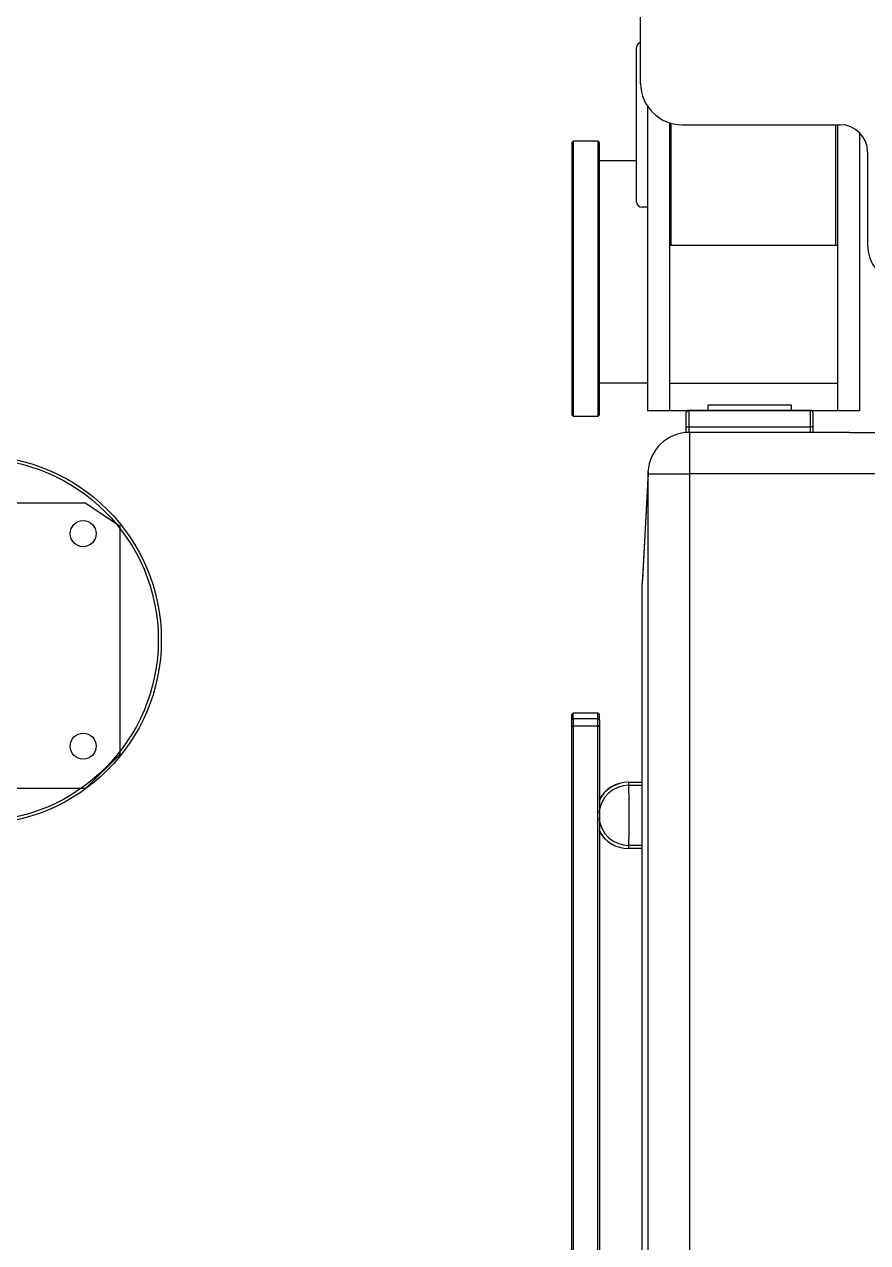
# Model space of a CAD drawing. Extents: x 3485972 to 3601240, y -625657 to -591207.
# Drawn here: x 3494075 to 3494479, y -610019 to -609434 of the extents above; entities that cross this region are included whole.
import ezdxf

# ---------------------------------------------------------------- set-up
doc = ezdxf.new("R2010")
doc.units = 0
doc.header["$LTSCALE"] = 6
doc.header["$MEASUREMENT"] = 0
doc.layers.get('0').update_dxf_attribs({"linetype": 'CONTINUOUS'})
doc.layers.add('medical equipment', color=171, linetype='CONTINUOUS', lineweight=25)

# ---------------------------------------------------------------- blocks, each defined once
blk = doc.blocks.new('A$C45EC780B')
at = {"color": 0, "linetype": 'ByBlock', "ltscale": 25.4, "flags": 128}
for points in [[(54.4, 68.2), (-53.42, 68.2)], [(54.4, 68.2), (71.42, 56.85)], [(71.42, -56.95), (71.42, 56.85)], [(71.42, -56.95), (54.4, -73.97)], [(-53.42, -73.97), (54.4, -73.97)]]:
    blk.add_lwpolyline(points, dxfattribs=at)
at = {"color": 0, "linetype": 'ByBlock', "ltscale": 25.4}
for centre, radius in [((0, 0), 92), ((0, 0), 90.5), ((53.03, 53.03), 6.5), ((53.03, -53.03), 6.5)]:
    blk.add_circle(centre, radius, dxfattribs=at)

msp = doc.modelspace()

# ---------------------------------------------------------------- linework, layer by layer
at = {"layer": 'medical equipment'}
for p, q in [((3494370.32, -609462.21), (3494370.32, -608971.17)), ((3494368.34, -609518.97), (3494368.34, -609445.05)), ((3494373.62, -609473.16), (3494373.62, -609619.29)), ((3494384.18, -609481.1), (3494384.18, -609619.29)), ((3494384.84, -609481.3), (3494384.84, -609539.83)), ((3494390.12, -609482.01), (3494466.02, -609482.01)), ((3494464.04, -609539.83), (3494464.04, -609482.01)), ((3494464.7, -609482.01), (3494464.7, -609619.29)), ((3494475.26, -609485.79), (3494475.26, -609619.29)), ((3494337.98, -609489.93), (3494337.32, -609490.59)), ((3494337.32, -609490.59), (3494337.32, -609621.27)), ((3494337.98, -609489.93), (3494337.98, -609621.93)), ((3494349.86, -609489.93), (3494337.98, -609489.93)), ((3494349.86, -609621.93), (3494349.86, -609489.93)), ((3494350.52, -609490.59), (3494349.86, -609489.93)), ((3494350.52, -609621.27), (3494350.52, -609490.59)), ((3494479.22, -609495.21), (3494479.22, -609539.53)), ((3494350.52, -609499.17), (3494368.34, -609499.17)), ((3494368.34, -609504.06), (3494368.34, -609499.17)), ((3494373.62, -609504.06), (3494373.62, -609606.09)), ((3494373.62, -609521.61), (3494370.98, -609521.61)), ((3494384.18, -609539.83), (3494464.7, -609539.83)), ((3494373.62, -609606.09), (3494350.52, -609606.09)), ((3494384.18, -609606.09), (3494464.7, -609606.09)), ((3494475.26, -609619.29), (3494373.62, -609619.29)), ((3494392.07, -609620.43), (3494392.07, -609627.06)), ((3494393.4, -609619.1), (3494393.4, -609627.06)), ((3494451.78, -609619.1), (3494393.4, -609619.1)), ((3494402.69, -609616.45), (3494442.49, -609616.45)), ((3494402.69, -609619.1), (3494402.69, -609616.45)), ((3494442.49, -609616.45), (3494442.49, -609619.1)), ((3494451.78, -609627.06), (3494451.78, -609619.1)), ((3494453.1, -609627.06), (3494453.1, -609620.43)), ((3494337.32, -609621.27), (3494337.98, -609621.93)), ((3494337.98, -609621.93), (3494349.86, -609621.93)), ((3494349.86, -609621.93), (3494350.52, -609621.27)), ((3494392.07, -609627.06), (3494393.4, -609627.06)), ((3494392.07, -609627.06), (3494392.07, -609629.78)), ((3494393.4, -609627.06), (3494451.78, -609627.06)), ((3494393.4, -609627.06), (3494393.4, -609629.72)), ((3494393.71, -609629.71), (3494393.71, -609649.61)), ((3494470.57, -609629.71), (3494393.71, -609629.71)), ((3494451.78, -609629.71), (3494451.78, -609627.06)), ((3494453.1, -609627.06), (3494451.78, -609627.06)), ((3494453.1, -609629.71), (3494453.1, -609627.06)), ((3494470.57, -609629.71), (3494505.07, -609629.71)), ((3494373.84, -609649.61), (3494371.07, -609702.4)), ((3494373.84, -609648.57), (3494371.12, -609700.31)), ((3494373.84, -609648.57), (3494373.83, -609648.61)), ((3494373.84, -610346.13), (3494373.84, -609649.61)), ((3494373.84, -609649.61), (3494393.71, -609649.61)), ((3494505.07, -609649.61), (3494393.71, -609649.61)), ((3494393.71, -609649.61), (3494393.71, -610346.13)), ((3494371.07, -610346.13), (3494371.07, -609702.4)), ((3494371.12, -609700.31), (3494371.12, -609700.38)), ((3494337.9, -609764.37), (3494337.24, -609765.04)), ((3494337.9, -609764.37), (3494337.24, -609765.04)), ((3494337.24, -609767.54), (3494337.24, -609765.04)), ((3494337.24, -609767.54), (3494337.24, -609765.04)), ((3494337.9, -609766.92), (3494337.9, -609764.37)), ((3494349.84, -609764.37), (3494337.9, -609764.37)), ((3494337.9, -609766.92), (3494337.9, -609764.37)), ((3494349.84, -609764.37), (3494337.9, -609764.37)), ((3494349.84, -609766.92), (3494349.84, -609764.37)), ((3494350.51, -609765.04), (3494349.84, -609764.37)), ((3494349.84, -609766.92), (3494349.84, -609764.37)), ((3494350.51, -609765.04), (3494349.84, -609764.37)), ((3494350.51, -609767.54), (3494350.51, -609765.04)), ((3494350.51, -609767.54), (3494350.51, -609765.04)), ((3494337.9, -609766.92), (3494337.24, -609767.54)), ((3494337.24, -609767.54), (3494337.9, -609766.92)), ((3494337.24, -609770.64), (3494337.24, -609767.54)), ((3494337.24, -609770.64), (3494337.24, -609767.54)), ((3494337.24, -610464.78), (3494337.24, -609770.64)), ((3494337.24, -609770.64), (3494337.9, -609770.64)), ((3494337.24, -610487.79), (3494337.24, -609770.64)), ((3494337.24, -609770.64), (3494337.9, -609770.64)), ((3494337.9, -609766.92), (3494349.84, -609766.92)), ((3494337.9, -609766.92), (3494337.9, -609770.64)), ((3494337.9, -609766.92), (3494349.84, -609766.92)), ((3494337.9, -609766.92), (3494337.9, -609770.64)), ((3494349.84, -609770.64), (3494337.9, -609770.64)), ((3494337.9, -609770.64), (3494337.9, -610464.78)), ((3494349.84, -609770.64), (3494337.9, -609770.64)), ((3494337.9, -609770.64), (3494337.9, -610487.79)), ((3494349.84, -609770.64), (3494349.84, -609766.92)), ((3494350.51, -609767.54), (3494349.84, -609766.92)), ((3494349.84, -609770.64), (3494349.84, -609766.92)), ((3494349.84, -609766.92), (3494350.51, -609767.54)), ((3494349.84, -610464.78), (3494349.84, -609770.64)), ((3494350.51, -609770.64), (3494349.84, -609770.64)), ((3494349.84, -610487.79), (3494349.84, -609770.64)), ((3494349.84, -609770.64), (3494350.51, -609770.64)), ((3494350.51, -609767.54), (3494350.51, -609770.64)), ((3494350.51, -609767.54), (3494350.51, -609770.64)), ((3494350.51, -609770.64), (3494350.51, -610464.78)), ((3494350.51, -609770.64), (3494350.51, -610487.79)), ((3494364.39, -609797.54), (3494364.51, -609797.54)), ((3494364.51, -609797.54), (3494371.07, -609797.54)), ((3494364.64, -609799.04), (3494364.64, -609798.94)), ((3494364.64, -609799.04), (3494371.07, -609799.04)), ((3494364.82, -609813.46), (3494364.82, -609812.96)), ((3494364.51, -609829.38), (3494364.39, -609829.38)), ((3494371.07, -609829.38), (3494364.51, -609829.38)), ((3494364.51, -609829.38), (3494364.51, -609829.38)), ((3494364.64, -609827.88), (3494364.65, -609827.43)), ((3494371.07, -609827.88), (3494364.64, -609827.88))]:
    msp.add_line(p, q, dxfattribs=at)
for centre, radius, start, end in [((3494370.98, -609445.05), 2.64, 104.47751, 180), ((3494390.12, -609462.21), 19.8, 180, 270), ((3494466.02, -609495.21), 13.2, 0, 90), ((3494370.98, -609518.97), 2.64, 180, 270), ((3494499.02, -609539.53), 19.8, 180, 270), ((3494393.4, -609620.43), 1.33, 90, 180), ((3494451.78, -609620.43), 1.33, 0, 90), ((3494393.71, -609649.61), 19.9, 90, 177), ((3494383.81, -609649.09), 9.99, 178.60815, 178.80715), ((3494383.81, -609649.09), 9.99, 178.80532, 179.00433), ((3494383.81, -609649.09), 9.99, 179.00247, 179.2015), ((3494383.82, -609649.1), 9.99, 179.17778, 179.37676), ((3494383.82, -609649.09), 10, 179.41875, 179.61761), ((3494383.82, -609649.09), 10, 179.59394, 179.79292), ((3494383.8, -609649.09), 9.98, 179.81277, 180.01208), ((3494383.83, -609649.1), 10.01, 179.9882, 180.18698), ((3494383.89, -609649.09), 10.07, 180.20788, 180.40542), ((3494383.82, -609649.1), 9.99, 180.38174, 180.58094), ((3494383.64, -609649.09), 9.81, 180.61921, 180.8224), ((3494383.89, -609649.09), 10.06, 180.80043, 180.9978), ((3494384.54, -609649.08), 10.72, 180.98872, 181.17296), ((3494383.69, -609649.09), 9.87, 181.20066, 181.40394), ((3494383.82, -609649.1), 10, 177.20612, 177.40501), ((3494383.82, -609649.1), 10, 177.40319, 177.60211), ((3494383.82, -609649.1), 10, 177.60037, 177.79932), ((3494383.82, -609649.1), 9.99, 177.79749, 177.99647), ((3494383.82, -609649.1), 9.99, 177.99464, 178.19363), ((3494383.81, -609649.09), 9.99, 178.21369, 178.41269), ((3494383.81, -609649.1), 9.99, 178.38903, 178.58803), ((3494382.3, -609649.13), 8.48, 181.42693, 181.66915), ((3494384.32, -609649.09), 10.49, 181.5568, 181.7406), ((3494401.45, -609648.57), 27.63, 181.74198, 181.80508), ((3494382.47, -609649.13), 8.65, 182.04809, 182.3072), ((3494381.57, -609649.17), 7.75, 182.27597, 182.72144), ((3494394.59, -609648.61), 20.78, 182.56008, 182.77773), ((3494413.83, -609702.45), 42.76, 178.99382, 179.08613), ((3494410.43, -609702.38), 39.36, 179.11282, 179.21471), ((3494404.86, -609702.31), 33.79, 179.20702, 179.32848), ((3494412.86, -609702.43), 41.79, 179.28697, 179.37918), ((3494481.07, -609703.19), 110.01, 179.37151, 179.40317), ((3494405.47, -609702.33), 34.4, 179.51633, 179.64638), ((3494401.86, -609702.31), 30.79, 179.6479, 179.87169), ((3494453.53, -609702.56), 82.46, 179.77635, 179.88578), ((3494411, -609702.4), 39.93, 178.40709, 178.50677), ((3494411.08, -609702.41), 40.01, 178.49435, 178.5938), ((3494411.31, -609702.41), 40.24, 178.60359, 178.70244), ((3494411, -609702.41), 39.93, 178.69199, 178.7917), ((3494410.26, -609702.38), 39.19, 178.8021, 178.90384), ((3494411.24, -609702.41), 40.17, 178.89758, 178.99644), ((3494411.1, -609702.4), 40.03, 177.90394, 178.00337), ((3494411.09, -609702.41), 40.02, 177.9914, 178.09086), ((3494411.09, -609702.4), 40.02, 178.10076, 178.20021), ((3494411.1, -609702.41), 40.03, 178.19914, 178.29856), ((3494411.07, -609702.41), 40, 178.29767, 178.39717), ((3494411.14, -609702.41), 40.07, 177.49953, 177.5989), ((3494411.13, -609702.41), 40.06, 177.59788, 177.69727), ((3494411.12, -609702.4), 40.05, 177.70717, 177.80658), ((3494411.11, -609702.41), 40.05, 177.79462, 177.89403), ((3494411.17, -609702.41), 40.1, 177.20457, 177.3039), ((3494411.16, -609702.42), 40.09, 177.29195, 177.3913), ((3494411.15, -609702.41), 40.08, 177.40119, 177.50055), ((3494411.18, -609702.42), 40.11, 177.09537, 177.19468), ((3494364.66, -609813.46), 14.42, 90.08717, 174.65225), ((3494364.42, -609813.46), 15.92, 90.09157, 152.3402), ((3494364.53, -609813.46), 15.92, 90.08717, 153.09267), ((3494364.46, -609797.61), 0.0838, 40.87989, 53.58546), ((3494364.46, -609797.61), 0.0846, 30.13575, 41.94467), ((3494364.28, -609797.68), 0.278, 20.89762, 24.34211), ((3494363.1, -609797.98), 1.49, 14.63628, 15.34822), ((3494363.84, -609797.78), 0.722, 12.79791, 14.56088), ((3494363.73, -609797.82), 0.84, 11.50824, 13.26033), ((3494363.15, -609797.92), 1.43, 9.9044, 11.06322), ((3494362.48, -609798.02), 2.11, 8.62916, 9.49886), ((3494362.02, -609798.09), 2.57, 7.67224, 8.46028), ((3494361.36, -609798.17), 3.23, 6.90246, 7.58688), ((3494360.44, -609798.27), 4.17, 6.19163, 6.76879), ((3494359.38, -609798.38), 5.22, 5.61497, 6.11078), ((3494358.27, -609798.48), 6.35, 5.10976, 5.54833), ((3494356.95, -609798.59), 7.66, 4.66864, 5.05603), ((3494355.45, -609798.71), 9.17, 4.26748, 4.61234), ((3494353.75, -609798.82), 10.87, 3.92053, 4.22846), ((3494351.89, -609798.94), 12.74, 3.60143, 3.8795), ((3494349.79, -609799.07), 14.84, 3.33411, 3.58539), ((3494347.5, -609799.19), 17.13, 3.06289, 3.29184), ((3494344.95, -609799.32), 19.69, 2.84325, 3.05198), ((3494342.2, -609799.45), 22.44, 2.62803, 2.81978), ((3494339.16, -609799.59), 25.49, 2.44445, 2.62061), ((3494335.9, -609799.71), 28.75, 2.253, 2.41592), ((3494332.32, -609799.85), 32.33, 2.09806, 2.24871), ((3494328.5, -609799.98), 36.15, 1.9422, 2.08233), ((3494324.34, -609800.11), 40.31, 1.80091, 1.93121), ((3494319.94, -609800.24), 44.72, 1.66657, 1.78837), ((3493393.62, -609824.12), 971.35, 1.41835, 1.47968), ((3493996.55, -609809.52), 368.24, 1.34438, 1.46828), ((3493945.07, -609810.74), 419.74, 1.27552, 1.34652), ((3493007.7, -609830.07), 1357.3, 1.19342, 1.21064), ((3493845.95, -609812.63), 518.87, 1.14527, 1.1952), ((3493940.88, -609810.92), 423.92, 1.10625, 1.17148), ((3493865.1, -609812.36), 499.71, 1.04842, 1.10271), ((3493816.16, -609813.17), 548.66, 0.99106, 1.03992), ((3493844.21, -609812.69), 520.61, 0.93971, 0.99169), ((3493851.55, -609812.58), 513.27, 0.88734, 0.94045), ((3493836.38, -609812.81), 528.45, 0.83508, 0.88677), ((3493826.7, -609812.95), 538.12, 0.78408, 0.83497), ((3493824.22, -609812.97), 540.6, 0.73182, 0.78267), ((3493819.73, -609813.03), 545.09, 0.68179, 0.73242), ((3493813.16, -609813.09), 551.67, 0.62925, 0.67944), ((3493807.03, -609813.16), 557.79, 0.58025, 0.63006), ((3493801.56, -609813.19), 563.26, 0.52827, 0.57777), ((3493795.8, -609813.25), 569.02, 0.47986, 0.52902), ((3493789.9, -609813.29), 574.93, 0.43017, 0.479), ((3493783.94, -609813.33), 580.89, 0.3809, 0.42938), ((3493778.06, -609813.36), 586.76, 0.33188, 0.38005), ((3493772.04, -609813.4), 592.78, 0.28479, 0.33263), ((3493766.05, -609813.42), 598.77, 0.23644, 0.28396), ((3493759.94, -609813.44), 604.89, 0.18845, 0.23565), ((3493753.87, -609813.44), 610.96, 0.13923, 0.18612), ((3493747.67, -609813.48), 617.15, 0.09491, 0.14148), ((3493741.52, -609813.46), 623.31, 0.04633, 0.0926), ((3493095.84, -609812.32), 1268.99, 359.89696, 359.94848), ((3494364.66, -609813.46), 14.42, 185.34775, 269.91283), ((3493815.75, -609813.86), 549.08, 359.3699, 359.42052), ((3493758.44, -609813.34), 606.38, 359.51867, 359.56459), ((3493800.73, -609813.7), 564.1, 359.46976, 359.51925), ((3493820.21, -609813.92), 544.61, 359.42249, 359.47379), ((3493752.82, -609813.32), 612, 359.66021, 359.70506), ((3493874.89, -609814.24), 489.94, 359.62389, 359.68344), ((3493800.69, -609813.75), 564.13, 359.57299, 359.62333), ((3493897.65, -609814.11), 467.18, 359.833, 359.93957), ((3493852.61, -609814.02), 512.21, 359.77487, 359.83763), ((3492744.1, -609808.02), 1620.74, 359.70151, 359.71685), ((3494364.42, -609813.46), 15.92, 207.65992, 269.90843), ((3494364.53, -609813.46), 15.92, 206.90733, 269.91283), ((3493880.49, -609814.9), 484.33, 358.73617, 358.79116), ((3493875.3, -609814.81), 489.52, 358.79299, 358.84759), ((3493869.96, -609814.67), 494.86, 358.84444, 358.89864), ((3493859.28, -609814.49), 505.54, 358.95439, 359.00784), ((3493864.66, -609814.59), 500.15, 358.90046, 358.95429), ((3493854, -609814.4), 510.82, 359.00802, 359.0611), ((3493848.42, -609814.29), 516.4, 359.05958, 359.11226), ((3493842.72, -609814.21), 522.1, 359.11247, 359.16477), ((3493832.87, -609814.07), 531.95, 359.21711, 359.26881), ((3493837.51, -609814.13), 527.31, 359.16492, 359.21688), ((3493817.34, -609813.88), 547.49, 359.32, 359.37055), ((3493826.04, -609813.97), 538.78, 359.2671, 359.3183), ((3494364.51, -609829.37), 0.0156, 295.03411, 323.9285), ((3494364.5, -609829.35), 0.0305, 315.13016, 334.48458), ((3494364.41, -609829.3), 0.132, 335.80829, 342.80278), ((3494364.47, -609829.33), 0.0661, 327.90646, 339.17293), ((3494364.16, -609829.21), 0.398, 344.31817, 347.54343), ((3494364.31, -609829.26), 0.24, 340.85133, 345.42264), ((3494363.66, -609829.1), 0.913, 348.67986, 350.48885), ((3494363.94, -609829.16), 0.621, 346.78755, 349.14361), ((3494362.82, -609828.95), 1.77, 351.34139, 352.48957), ((3494363.28, -609829.03), 1.3, 350.16465, 351.58169), ((3494361.55, -609828.78), 3.04, 353.12268, 353.91281), ((3494362.24, -609828.87), 2.35, 352.30433, 353.24538), ((3494359.79, -609828.58), 4.82, 354.38359, 354.96123), ((3494360.73, -609828.68), 3.87, 353.80259, 354.47165), ((3494357.37, -609828.37), 7.25, 355.35269, 355.78858), ((3494358.66, -609828.48), 5.95, 354.887, 355.38584), ((3494352.45, -609828.01), 12.17, 356.37699, 356.6823), ((3494354.54, -609828.16), 10.09, 356.09539, 356.44767), ((3494355.98, -609828.26), 8.64, 355.72147, 356.10914), ((3494348.59, -609827.79), 16.04, 356.94375, 357.20262), ((3494349.62, -609827.84), 15.01, 356.66855, 356.92694), ((3494300.16, -609825.62), 64.52, 357.51501, 357.57692), ((3494341.93, -609827.44), 22.72, 357.3405, 357.53046), ((3494348.52, -609827.78), 16.12, 357.17593, 357.45379), ((3494284.68, -609825.54), 80, 358.17048, 358.32394), ((3494339.1, -609827.35), 25.54, 357.96354, 358.3206), ((3494341.72, -609827.46), 22.92, 357.77122, 358.01383), ((3493901.07, -609815.38), 463.74, 358.51157, 358.56818), ((3493896.02, -609815.27), 468.79, 358.57008, 358.62629), ((3493890.86, -609815.13), 473.96, 358.62468, 358.68047), ((3493885.72, -609815.03), 479.09, 358.68235, 358.73775)]:
    msp.add_arc(centre, radius, start, end, dxfattribs=at)

# ---------------------------------------------------------------- block references
at = {"layer": 'medical equipment', "xscale": 0.9615923391579045, "yscale": 0.9615923391579045, "zscale": 0.9615923391579045}
msp.add_blockref('A$C45EC780B', (3494051.85, -609729.27), dxfattribs=at)

doc.saveas('drawing.dxf')
